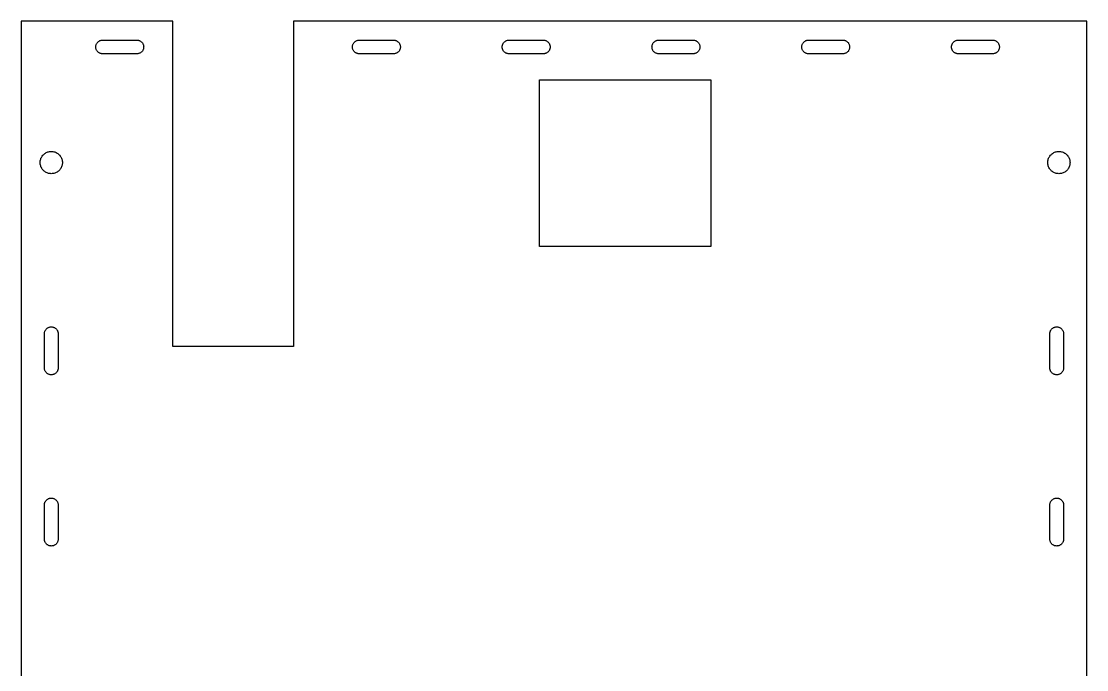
# Model space of a CAD drawing. Header units: metres. Extents: x -232 to 17, y -152 to 151.
# Drawn here: x -232 to 17, y -0.5 to 151 of the extents above; entities that cross this region are included whole.
import ezdxf

# ---------------------------------------------------------------- set-up
doc = ezdxf.new("R2010")
doc.units = ezdxf.units.M

msp = doc.modelspace()

# ---------------------------------------------------------------- linework, layer by layer
for p, q in [((-196.6, 151), (-232, 151)), ((-232, 151), (-232, -152)), ((-196.6, 75), (-196.6, 151)), ((17, 151), (-168.4, 151)), ((-168.4, 151), (-168.4, 75)), ((17, -152), (17, 151)), ((-214.6, 145), (-214.595, 145.126)), ((-214.595, 144.874), (-214.6, 145)), ((-214.595, 145.126), (-214.58, 145.25)), ((-214.58, 144.75), (-214.595, 144.874)), ((-214.58, 145.25), (-214.556, 145.374)), ((-214.556, 144.626), (-214.58, 144.75)), ((-214.556, 145.374), (-214.522, 145.494)), ((-214.522, 144.506), (-214.556, 144.626)), ((-214.522, 145.494), (-214.478, 145.612)), ((-214.478, 144.388), (-214.522, 144.506)), ((-214.478, 145.612), (-214.426, 145.726)), ((-214.426, 145.726), (-214.364, 145.836)), ((-214.364, 145.836), (-214.294, 145.94)), ((-214.294, 145.94), (-214.217, 146.039)), ((-214.217, 146.039), (-214.131, 146.131)), ((-214.131, 146.131), (-214.039, 146.217)), ((-214.039, 146.217), (-213.94, 146.294)), ((-213.94, 146.294), (-213.836, 146.364)), ((-213.836, 146.364), (-213.726, 146.426)), ((-213.726, 146.426), (-213.612, 146.478)), ((-213.612, 146.478), (-213.494, 146.522)), ((-213.494, 146.522), (-213.374, 146.556)), ((-213.374, 146.556), (-213.25, 146.58)), ((-213.25, 146.58), (-213.126, 146.595)), ((-213.126, 146.595), (-213, 146.6)), ((-213, 146.6), (-205, 146.6)), ((-205, 146.6), (-204.874, 146.595)), ((-204.874, 146.595), (-204.75, 146.58)), ((-204.75, 146.58), (-204.626, 146.556)), ((-204.626, 146.556), (-204.506, 146.522)), ((-204.506, 146.522), (-204.388, 146.478)), ((-204.388, 146.478), (-204.274, 146.426)), ((-204.274, 146.426), (-204.164, 146.364)), ((-204.164, 146.364), (-204.06, 146.294)), ((-204.06, 146.294), (-203.961, 146.217)), ((-203.961, 146.217), (-203.869, 146.131)), ((-203.869, 146.131), (-203.783, 146.039)), ((-203.783, 146.039), (-203.706, 145.94)), ((-203.706, 145.94), (-203.636, 145.836)), ((-203.636, 145.836), (-203.574, 145.726)), ((-203.574, 145.726), (-203.522, 145.612)), ((-203.522, 145.612), (-203.478, 145.494)), ((-203.478, 144.506), (-203.522, 144.388)), ((-203.478, 145.494), (-203.444, 145.374)), ((-203.444, 144.626), (-203.478, 144.506)), ((-203.444, 145.374), (-203.42, 145.25)), ((-203.42, 144.75), (-203.444, 144.626)), ((-203.42, 145.25), (-203.405, 145.126)), ((-203.405, 144.874), (-203.42, 144.75)), ((-203.405, 145.126), (-203.4, 145)), ((-203.4, 145), (-203.405, 144.874)), ((-154.6, 145), (-154.595, 145.126)), ((-154.595, 144.874), (-154.6, 145)), ((-154.595, 145.126), (-154.58, 145.25)), ((-154.58, 144.75), (-154.595, 144.874)), ((-154.58, 145.25), (-154.556, 145.374)), ((-154.556, 144.626), (-154.58, 144.75)), ((-154.556, 145.374), (-154.522, 145.494)), ((-154.522, 144.506), (-154.556, 144.626)), ((-154.522, 145.494), (-154.478, 145.612)), ((-154.478, 144.388), (-154.522, 144.506)), ((-154.478, 145.612), (-154.426, 145.726)), ((-154.426, 145.726), (-154.364, 145.836)), ((-154.364, 145.836), (-154.294, 145.94)), ((-154.294, 145.94), (-154.217, 146.039)), ((-154.217, 146.039), (-154.131, 146.131)), ((-154.131, 146.131), (-154.039, 146.217)), ((-154.039, 146.217), (-153.94, 146.294)), ((-153.94, 146.294), (-153.836, 146.364)), ((-153.836, 146.364), (-153.726, 146.426)), ((-153.726, 146.426), (-153.612, 146.478)), ((-153.612, 146.478), (-153.494, 146.522)), ((-153.494, 146.522), (-153.374, 146.556)), ((-153.374, 146.556), (-153.25, 146.58)), ((-153.25, 146.58), (-153.126, 146.595)), ((-153.126, 146.595), (-153, 146.6)), ((-153, 146.6), (-145, 146.6)), ((-145, 146.6), (-144.874, 146.595)), ((-144.874, 146.595), (-144.75, 146.58)), ((-144.75, 146.58), (-144.626, 146.556)), ((-144.626, 146.556), (-144.506, 146.522)), ((-144.506, 146.522), (-144.388, 146.478)), ((-144.388, 146.478), (-144.274, 146.426)), ((-144.274, 146.426), (-144.164, 146.364)), ((-144.164, 146.364), (-144.06, 146.294)), ((-144.06, 146.294), (-143.961, 146.217)), ((-143.961, 146.217), (-143.869, 146.131)), ((-143.869, 146.131), (-143.783, 146.039)), ((-143.783, 146.039), (-143.706, 145.94)), ((-143.706, 145.94), (-143.636, 145.836)), ((-143.636, 145.836), (-143.574, 145.726)), ((-143.574, 145.726), (-143.522, 145.612)), ((-143.522, 145.612), (-143.478, 145.494)), ((-143.478, 144.506), (-143.522, 144.388)), ((-143.478, 145.494), (-143.444, 145.374)), ((-143.444, 144.626), (-143.478, 144.506)), ((-143.444, 145.374), (-143.42, 145.25)), ((-143.42, 144.75), (-143.444, 144.626)), ((-143.42, 145.25), (-143.405, 145.126)), ((-143.405, 144.874), (-143.42, 144.75)), ((-143.405, 145.126), (-143.4, 145)), ((-143.4, 145), (-143.405, 144.874)), ((-119.6, 145), (-119.595, 145.126)), ((-119.595, 144.874), (-119.6, 145)), ((-119.595, 145.126), (-119.58, 145.25)), ((-119.58, 144.75), (-119.595, 144.874)), ((-119.58, 145.25), (-119.556, 145.374)), ((-119.556, 144.626), (-119.58, 144.75)), ((-119.556, 145.374), (-119.522, 145.494)), ((-119.522, 144.506), (-119.556, 144.626)), ((-119.522, 145.494), (-119.478, 145.612)), ((-119.478, 144.388), (-119.522, 144.506)), ((-119.478, 145.612), (-119.426, 145.726)), ((-119.426, 145.726), (-119.364, 145.836)), ((-119.364, 145.836), (-119.294, 145.94)), ((-119.294, 145.94), (-119.217, 146.039)), ((-119.217, 146.039), (-119.131, 146.131)), ((-119.131, 146.131), (-119.039, 146.217)), ((-119.039, 146.217), (-118.94, 146.294)), ((-118.94, 146.294), (-118.836, 146.364)), ((-118.836, 146.364), (-118.726, 146.426)), ((-118.726, 146.426), (-118.612, 146.478)), ((-118.612, 146.478), (-118.494, 146.522)), ((-118.494, 146.522), (-118.374, 146.556)), ((-118.374, 146.556), (-118.25, 146.58)), ((-118.25, 146.58), (-118.126, 146.595)), ((-118.126, 146.595), (-118, 146.6)), ((-118, 146.6), (-110, 146.6)), ((-110, 146.6), (-109.874, 146.595)), ((-109.874, 146.595), (-109.75, 146.58)), ((-109.75, 146.58), (-109.626, 146.556)), ((-109.626, 146.556), (-109.506, 146.522)), ((-109.506, 146.522), (-109.388, 146.478)), ((-109.388, 146.478), (-109.274, 146.426)), ((-109.274, 146.426), (-109.164, 146.364)), ((-109.164, 146.364), (-109.06, 146.294)), ((-109.06, 146.294), (-108.961, 146.217)), ((-108.961, 146.217), (-108.869, 146.131)), ((-108.869, 146.131), (-108.783, 146.039)), ((-108.783, 146.039), (-108.706, 145.94)), ((-108.706, 145.94), (-108.636, 145.836)), ((-108.636, 145.836), (-108.574, 145.726)), ((-108.574, 145.726), (-108.522, 145.612)), ((-108.522, 145.612), (-108.478, 145.494)), ((-108.478, 144.506), (-108.522, 144.388)), ((-108.478, 145.494), (-108.444, 145.374)), ((-108.444, 144.626), (-108.478, 144.506)), ((-108.444, 145.374), (-108.42, 145.25)), ((-108.42, 144.75), (-108.444, 144.626)), ((-108.42, 145.25), (-108.405, 145.126)), ((-108.405, 144.874), (-108.42, 144.75)), ((-108.405, 145.126), (-108.4, 145)), ((-108.4, 145), (-108.405, 144.874)), ((-84.5996, 145), (-84.5947, 145.126)), ((-84.5947, 144.874), (-84.5996, 145)), ((-84.5947, 145.126), (-84.5801, 145.25)), ((-84.5801, 144.75), (-84.5947, 144.874)), ((-84.5801, 145.25), (-84.5557, 145.374)), ((-84.5557, 144.626), (-84.5801, 144.75)), ((-84.5557, 145.374), (-84.5215, 145.494)), ((-84.5215, 144.506), (-84.5557, 144.626)), ((-84.5215, 145.494), (-84.4785, 145.612)), ((-84.4785, 144.388), (-84.5215, 144.506)), ((-84.4785, 145.612), (-84.4258, 145.726)), ((-84.4258, 145.726), (-84.3643, 145.836)), ((-84.3643, 145.836), (-84.2939, 145.94)), ((-84.2939, 145.94), (-84.2168, 146.039)), ((-84.2168, 146.039), (-84.1318, 146.131)), ((-84.1318, 146.131), (-84.0391, 146.217)), ((-84.0391, 146.217), (-83.9404, 146.294)), ((-83.9404, 146.294), (-83.8359, 146.364)), ((-83.8359, 146.364), (-83.7266, 146.426)), ((-83.7266, 146.426), (-83.6123, 146.478)), ((-83.6123, 146.478), (-83.4941, 146.522)), ((-83.4941, 146.522), (-83.373, 146.556)), ((-83.373, 146.556), (-83.25, 146.58)), ((-83.25, 146.58), (-83.126, 146.595)), ((-83.126, 146.595), (-83, 146.6)), ((-83, 146.6), (-75, 146.6)), ((-75, 146.6), (-74.874, 146.595)), ((-74.874, 146.595), (-74.75, 146.58)), ((-74.75, 146.58), (-74.627, 146.556)), ((-74.627, 146.556), (-74.5059, 146.522)), ((-74.5059, 146.522), (-74.3877, 146.478)), ((-74.3877, 146.478), (-74.2734, 146.426)), ((-74.2734, 146.426), (-74.1641, 146.364)), ((-74.1641, 146.364), (-74.0596, 146.294)), ((-74.0596, 146.294), (-73.9609, 146.217)), ((-73.9609, 146.217), (-73.8682, 146.131)), ((-73.8682, 146.131), (-73.7832, 146.039)), ((-73.7832, 146.039), (-73.7061, 145.94)), ((-73.7061, 145.94), (-73.6357, 145.836)), ((-73.6357, 145.836), (-73.5742, 145.726)), ((-73.5742, 145.726), (-73.5215, 145.612)), ((-73.5215, 145.612), (-73.4785, 145.494)), ((-73.4785, 144.506), (-73.5215, 144.388)), ((-73.4785, 145.494), (-73.4443, 145.374)), ((-73.4443, 144.626), (-73.4785, 144.506)), ((-73.4443, 145.374), (-73.4199, 145.25)), ((-73.4199, 144.75), (-73.4443, 144.626)), ((-73.4199, 145.25), (-73.4053, 145.126)), ((-73.4053, 144.874), (-73.4199, 144.75)), ((-73.4053, 145.126), (-73.4004, 145)), ((-73.4004, 145), (-73.4053, 144.874)), ((-49.5996, 145), (-49.5947, 145.126)), ((-49.5947, 144.874), (-49.5996, 145)), ((-49.5947, 145.126), (-49.5801, 145.25)), ((-49.5801, 144.75), (-49.5947, 144.874)), ((-49.5801, 145.25), (-49.5557, 145.374)), ((-49.5557, 144.626), (-49.5801, 144.75)), ((-49.5557, 145.374), (-49.5215, 145.494)), ((-49.5215, 144.506), (-49.5557, 144.626)), ((-49.5215, 145.494), (-49.4785, 145.612)), ((-49.4785, 144.388), (-49.5215, 144.506)), ((-49.4785, 145.612), (-49.4258, 145.726)), ((-49.4258, 145.726), (-49.3643, 145.836)), ((-49.3643, 145.836), (-49.2939, 145.94)), ((-49.2939, 145.94), (-49.2168, 146.039)), ((-49.2168, 146.039), (-49.1318, 146.131)), ((-49.1318, 146.131), (-49.0391, 146.217)), ((-49.0391, 146.217), (-48.9404, 146.294)), ((-48.9404, 146.294), (-48.8359, 146.364)), ((-48.8359, 146.364), (-48.7266, 146.426)), ((-48.7266, 146.426), (-48.6123, 146.478)), ((-48.6123, 146.478), (-48.4941, 146.522)), ((-48.4941, 146.522), (-48.373, 146.556)), ((-48.373, 146.556), (-48.25, 146.58)), ((-48.25, 146.58), (-48.126, 146.595)), ((-48.126, 146.595), (-48, 146.6)), ((-48, 146.6), (-40, 146.6)), ((-40, 146.6), (-39.874, 146.595)), ((-39.874, 146.595), (-39.75, 146.58)), ((-39.75, 146.58), (-39.627, 146.556)), ((-39.627, 146.556), (-39.5059, 146.522)), ((-39.5059, 146.522), (-39.3877, 146.478)), ((-39.3877, 146.478), (-39.2734, 146.426)), ((-39.2734, 146.426), (-39.1641, 146.364)), ((-39.1641, 146.364), (-39.0596, 146.294)), ((-39.0596, 146.294), (-38.9609, 146.217)), ((-38.9609, 146.217), (-38.8682, 146.131)), ((-38.8682, 146.131), (-38.7832, 146.039)), ((-38.7832, 146.039), (-38.7061, 145.94)), ((-38.7061, 145.94), (-38.6357, 145.836)), ((-38.6357, 145.836), (-38.5742, 145.726)), ((-38.5742, 145.726), (-38.5215, 145.612)), ((-38.5215, 145.612), (-38.4785, 145.494)), ((-38.4785, 144.506), (-38.5215, 144.388)), ((-38.4785, 145.494), (-38.4443, 145.374)), ((-38.4443, 144.626), (-38.4785, 144.506)), ((-38.4443, 145.374), (-38.4199, 145.25)), ((-38.4199, 144.75), (-38.4443, 144.626)), ((-38.4199, 145.25), (-38.4053, 145.126)), ((-38.4053, 144.874), (-38.4199, 144.75)), ((-38.4053, 145.126), (-38.4004, 145)), ((-38.4004, 145), (-38.4053, 144.874)), ((-14.5996, 145), (-14.5947, 145.126)), ((-14.5947, 144.874), (-14.5996, 145)), ((-14.5947, 145.126), (-14.5801, 145.25)), ((-14.5801, 144.75), (-14.5947, 144.874)), ((-14.5801, 145.25), (-14.5557, 145.374)), ((-14.5557, 144.626), (-14.5801, 144.75)), ((-14.5557, 145.374), (-14.5215, 145.494)), ((-14.5215, 144.506), (-14.5557, 144.626)), ((-14.5215, 145.494), (-14.4785, 145.612)), ((-14.4785, 144.388), (-14.5215, 144.506)), ((-14.4785, 145.612), (-14.4258, 145.726)), ((-14.4258, 145.726), (-14.3643, 145.836)), ((-14.3643, 145.836), (-14.2939, 145.94)), ((-14.2939, 145.94), (-14.2168, 146.039)), ((-14.2168, 146.039), (-14.1318, 146.131)), ((-14.1318, 146.131), (-14.0391, 146.217)), ((-14.0391, 146.217), (-13.9404, 146.294)), ((-13.9404, 146.294), (-13.8359, 146.364)), ((-13.8359, 146.364), (-13.7266, 146.426)), ((-13.7266, 146.426), (-13.6123, 146.478)), ((-13.6123, 146.478), (-13.4941, 146.522)), ((-13.4941, 146.522), (-13.373, 146.556)), ((-13.373, 146.556), (-13.25, 146.58)), ((-13.25, 146.58), (-13.126, 146.595)), ((-13.126, 146.595), (-13, 146.6)), ((-13, 146.6), (-5, 146.6)), ((-5, 146.6), (-4.87402, 146.595)), ((-4.87402, 146.595), (-4.75, 146.58)), ((-4.75, 146.58), (-4.62695, 146.556)), ((-4.62695, 146.556), (-4.50586, 146.522)), ((-4.50586, 146.522), (-4.3877, 146.478)), ((-4.3877, 146.478), (-4.27344, 146.426)), ((-4.27344, 146.426), (-4.16406, 146.364)), ((-4.16406, 146.364), (-4.05957, 146.294)), ((-4.05957, 146.294), (-3.96094, 146.217)), ((-3.96094, 146.217), (-3.86816, 146.131)), ((-3.86816, 146.131), (-3.7832, 146.039)), ((-3.7832, 146.039), (-3.70605, 145.94)), ((-3.70605, 145.94), (-3.63574, 145.836)), ((-3.63574, 145.836), (-3.57422, 145.726)), ((-3.57422, 145.726), (-3.52148, 145.612)), ((-3.52148, 145.612), (-3.47852, 145.494)), ((-3.47852, 144.506), (-3.52148, 144.388)), ((-3.47852, 145.494), (-3.44434, 145.374)), ((-3.44434, 144.626), (-3.47852, 144.506)), ((-3.44434, 145.374), (-3.41992, 145.25)), ((-3.41992, 144.75), (-3.44434, 144.626)), ((-3.41992, 145.25), (-3.40527, 145.126)), ((-3.40527, 144.874), (-3.41992, 144.75)), ((-3.40527, 145.126), (-3.40039, 145)), ((-3.40039, 145), (-3.40527, 144.874)), ((-214.426, 144.274), (-214.478, 144.388)), ((-214.364, 144.164), (-214.426, 144.274)), ((-214.294, 144.06), (-214.364, 144.164)), ((-214.217, 143.961), (-214.294, 144.06)), ((-214.131, 143.869), (-214.217, 143.961)), ((-214.039, 143.783), (-214.131, 143.869)), ((-213.94, 143.706), (-214.039, 143.783)), ((-213.836, 143.636), (-213.94, 143.706)), ((-213.726, 143.574), (-213.836, 143.636)), ((-213.612, 143.522), (-213.726, 143.574)), ((-213.494, 143.478), (-213.612, 143.522)), ((-213.374, 143.444), (-213.494, 143.478)), ((-213.25, 143.42), (-213.374, 143.444)), ((-213.126, 143.405), (-213.25, 143.42)), ((-213, 143.4), (-213.126, 143.405)), ((-205, 143.4), (-213, 143.4)), ((-204.874, 143.405), (-205, 143.4)), ((-204.75, 143.42), (-204.874, 143.405)), ((-204.626, 143.444), (-204.75, 143.42)), ((-204.506, 143.478), (-204.626, 143.444)), ((-204.388, 143.522), (-204.506, 143.478)), ((-204.274, 143.574), (-204.388, 143.522)), ((-204.164, 143.636), (-204.274, 143.574)), ((-204.06, 143.706), (-204.164, 143.636)), ((-203.961, 143.783), (-204.06, 143.706)), ((-203.869, 143.869), (-203.961, 143.783)), ((-203.783, 143.961), (-203.869, 143.869)), ((-203.706, 144.06), (-203.783, 143.961)), ((-203.636, 144.164), (-203.706, 144.06)), ((-203.574, 144.274), (-203.636, 144.164)), ((-203.522, 144.388), (-203.574, 144.274)), ((-154.426, 144.274), (-154.478, 144.388)), ((-154.364, 144.164), (-154.426, 144.274)), ((-154.294, 144.06), (-154.364, 144.164)), ((-154.217, 143.961), (-154.294, 144.06)), ((-154.131, 143.869), (-154.217, 143.961)), ((-154.039, 143.783), (-154.131, 143.869)), ((-153.94, 143.706), (-154.039, 143.783)), ((-153.836, 143.636), (-153.94, 143.706)), ((-153.726, 143.574), (-153.836, 143.636)), ((-153.612, 143.522), (-153.726, 143.574)), ((-153.494, 143.478), (-153.612, 143.522)), ((-153.374, 143.444), (-153.494, 143.478)), ((-153.25, 143.42), (-153.374, 143.444)), ((-153.126, 143.405), (-153.25, 143.42)), ((-153, 143.4), (-153.126, 143.405)), ((-145, 143.4), (-153, 143.4)), ((-144.874, 143.405), (-145, 143.4)), ((-144.75, 143.42), (-144.874, 143.405)), ((-144.626, 143.444), (-144.75, 143.42)), ((-144.506, 143.478), (-144.626, 143.444)), ((-144.388, 143.522), (-144.506, 143.478)), ((-144.274, 143.574), (-144.388, 143.522)), ((-144.164, 143.636), (-144.274, 143.574)), ((-144.06, 143.706), (-144.164, 143.636)), ((-143.961, 143.783), (-144.06, 143.706)), ((-143.869, 143.869), (-143.961, 143.783)), ((-143.783, 143.961), (-143.869, 143.869)), ((-143.706, 144.06), (-143.783, 143.961)), ((-143.636, 144.164), (-143.706, 144.06)), ((-143.574, 144.274), (-143.636, 144.164)), ((-143.522, 144.388), (-143.574, 144.274)), ((-119.426, 144.274), (-119.478, 144.388)), ((-119.364, 144.164), (-119.426, 144.274)), ((-119.294, 144.06), (-119.364, 144.164)), ((-119.217, 143.961), (-119.294, 144.06)), ((-119.131, 143.869), (-119.217, 143.961)), ((-119.039, 143.783), (-119.131, 143.869)), ((-118.94, 143.706), (-119.039, 143.783)), ((-118.836, 143.636), (-118.94, 143.706)), ((-118.726, 143.574), (-118.836, 143.636)), ((-118.612, 143.522), (-118.726, 143.574)), ((-118.494, 143.478), (-118.612, 143.522)), ((-118.374, 143.444), (-118.494, 143.478)), ((-118.25, 143.42), (-118.374, 143.444)), ((-118.126, 143.405), (-118.25, 143.42)), ((-118, 143.4), (-118.126, 143.405)), ((-110, 143.4), (-118, 143.4)), ((-109.874, 143.405), (-110, 143.4)), ((-109.75, 143.42), (-109.874, 143.405)), ((-109.626, 143.444), (-109.75, 143.42)), ((-109.506, 143.478), (-109.626, 143.444)), ((-109.388, 143.522), (-109.506, 143.478)), ((-109.274, 143.574), (-109.388, 143.522)), ((-109.164, 143.636), (-109.274, 143.574)), ((-109.06, 143.706), (-109.164, 143.636)), ((-108.961, 143.783), (-109.06, 143.706)), ((-108.869, 143.869), (-108.961, 143.783)), ((-108.783, 143.961), (-108.869, 143.869)), ((-108.706, 144.06), (-108.783, 143.961)), ((-108.636, 144.164), (-108.706, 144.06)), ((-108.574, 144.274), (-108.636, 144.164)), ((-108.522, 144.388), (-108.574, 144.274)), ((-84.4258, 144.274), (-84.4785, 144.388)), ((-84.3643, 144.164), (-84.4258, 144.274)), ((-84.2939, 144.06), (-84.3643, 144.164)), ((-84.2168, 143.961), (-84.2939, 144.06)), ((-84.1318, 143.869), (-84.2168, 143.961)), ((-84.0391, 143.783), (-84.1318, 143.869)), ((-83.9404, 143.706), (-84.0391, 143.783)), ((-83.8359, 143.636), (-83.9404, 143.706)), ((-83.7266, 143.574), (-83.8359, 143.636)), ((-83.6123, 143.522), (-83.7266, 143.574)), ((-83.4941, 143.478), (-83.6123, 143.522)), ((-83.373, 143.444), (-83.4941, 143.478)), ((-83.25, 143.42), (-83.373, 143.444)), ((-83.126, 143.405), (-83.25, 143.42)), ((-83, 143.4), (-83.126, 143.405)), ((-75, 143.4), (-83, 143.4)), ((-74.874, 143.405), (-75, 143.4)), ((-74.75, 143.42), (-74.874, 143.405)), ((-74.627, 143.444), (-74.75, 143.42)), ((-74.5059, 143.478), (-74.627, 143.444)), ((-74.3877, 143.522), (-74.5059, 143.478)), ((-74.2734, 143.574), (-74.3877, 143.522)), ((-74.1641, 143.636), (-74.2734, 143.574)), ((-74.0596, 143.706), (-74.1641, 143.636)), ((-73.9609, 143.783), (-74.0596, 143.706)), ((-73.8682, 143.869), (-73.9609, 143.783)), ((-73.7832, 143.961), (-73.8682, 143.869)), ((-73.7061, 144.06), (-73.7832, 143.961)), ((-73.6357, 144.164), (-73.7061, 144.06)), ((-73.5742, 144.274), (-73.6357, 144.164)), ((-73.5215, 144.388), (-73.5742, 144.274)), ((-49.4258, 144.274), (-49.4785, 144.388)), ((-49.3643, 144.164), (-49.4258, 144.274)), ((-49.2939, 144.06), (-49.3643, 144.164)), ((-49.2168, 143.961), (-49.2939, 144.06)), ((-49.1318, 143.869), (-49.2168, 143.961)), ((-49.0391, 143.783), (-49.1318, 143.869)), ((-48.9404, 143.706), (-49.0391, 143.783)), ((-48.8359, 143.636), (-48.9404, 143.706)), ((-48.7266, 143.574), (-48.8359, 143.636)), ((-48.6123, 143.522), (-48.7266, 143.574)), ((-48.4941, 143.478), (-48.6123, 143.522)), ((-48.373, 143.444), (-48.4941, 143.478)), ((-48.25, 143.42), (-48.373, 143.444)), ((-48.126, 143.405), (-48.25, 143.42)), ((-48, 143.4), (-48.126, 143.405)), ((-40, 143.4), (-48, 143.4)), ((-39.874, 143.405), (-40, 143.4)), ((-39.75, 143.42), (-39.874, 143.405)), ((-39.627, 143.444), (-39.75, 143.42)), ((-39.5059, 143.478), (-39.627, 143.444)), ((-39.3877, 143.522), (-39.5059, 143.478)), ((-39.2734, 143.574), (-39.3877, 143.522)), ((-39.1641, 143.636), (-39.2734, 143.574)), ((-39.0596, 143.706), (-39.1641, 143.636)), ((-38.9609, 143.783), (-39.0596, 143.706)), ((-38.8682, 143.869), (-38.9609, 143.783)), ((-38.7832, 143.961), (-38.8682, 143.869)), ((-38.7061, 144.06), (-38.7832, 143.961)), ((-38.6357, 144.164), (-38.7061, 144.06)), ((-38.5742, 144.274), (-38.6357, 144.164)), ((-38.5215, 144.388), (-38.5742, 144.274)), ((-14.4258, 144.274), (-14.4785, 144.388)), ((-14.3643, 144.164), (-14.4258, 144.274)), ((-14.2939, 144.06), (-14.3643, 144.164)), ((-14.2168, 143.961), (-14.2939, 144.06)), ((-14.1318, 143.869), (-14.2168, 143.961)), ((-14.0391, 143.783), (-14.1318, 143.869)), ((-13.9404, 143.706), (-14.0391, 143.783)), ((-13.8359, 143.636), (-13.9404, 143.706)), ((-13.7266, 143.574), (-13.8359, 143.636)), ((-13.6123, 143.522), (-13.7266, 143.574)), ((-13.4941, 143.478), (-13.6123, 143.522)), ((-13.373, 143.444), (-13.4941, 143.478)), ((-13.25, 143.42), (-13.373, 143.444)), ((-13.126, 143.405), (-13.25, 143.42)), ((-13, 143.4), (-13.126, 143.405)), ((-5, 143.4), (-13, 143.4)), ((-4.87402, 143.405), (-5, 143.4)), ((-4.75, 143.42), (-4.87402, 143.405)), ((-4.62695, 143.444), (-4.75, 143.42)), ((-4.50586, 143.478), (-4.62695, 143.444)), ((-4.3877, 143.522), (-4.50586, 143.478)), ((-4.27344, 143.574), (-4.3877, 143.522)), ((-4.16406, 143.636), (-4.27344, 143.574)), ((-4.05957, 143.706), (-4.16406, 143.636)), ((-3.96094, 143.783), (-4.05957, 143.706)), ((-3.86816, 143.869), (-3.96094, 143.783)), ((-3.7832, 143.961), (-3.86816, 143.869)), ((-3.70605, 144.06), (-3.7832, 143.961)), ((-3.63574, 144.164), (-3.70605, 144.06)), ((-3.57422, 144.274), (-3.63574, 144.164)), ((-3.52148, 144.388), (-3.57422, 144.274)), ((-110.85, 98.3496), (-110.85, 137.35)), ((-110.85, 137.35), (-70.8496, 137.35)), ((-70.8496, 137.35), (-70.8496, 98.3496)), ((-227.217, 119.358), (-227.103, 119.528)), ((-227.103, 119.528), (-226.977, 119.689)), ((-226.977, 119.689), (-226.838, 119.838)), ((-226.838, 119.838), (-226.689, 119.977)), ((-226.689, 119.977), (-226.528, 120.103)), ((-226.528, 120.103), (-226.358, 120.217)), ((-226.358, 120.217), (-226.18, 120.317)), ((-226.18, 120.317), (-225.995, 120.402)), ((-225.995, 120.402), (-225.803, 120.473)), ((-225.803, 120.473), (-225.607, 120.528)), ((-225.607, 120.528), (-225.407, 120.568)), ((-225.407, 120.568), (-225.204, 120.592)), ((-225.204, 120.592), (-225, 120.6)), ((-225, 120.6), (-224.796, 120.592)), ((-224.796, 120.592), (-224.593, 120.568)), ((-224.593, 120.568), (-224.393, 120.528)), ((-224.393, 120.528), (-224.197, 120.473)), ((-224.197, 120.473), (-224.005, 120.402)), ((-224.005, 120.402), (-223.82, 120.317)), ((-223.82, 120.317), (-223.641, 120.217)), ((-223.641, 120.217), (-223.472, 120.103)), ((-223.472, 120.103), (-223.311, 119.977)), ((-223.311, 119.977), (-223.162, 119.838)), ((-223.162, 119.838), (-223.023, 119.689)), ((-223.023, 119.689), (-222.897, 119.528)), ((-222.897, 119.528), (-222.783, 119.358)), ((8.2832, 119.358), (8.39648, 119.528)), ((8.39648, 119.528), (8.52246, 119.689)), ((8.52246, 119.689), (8.66113, 119.838)), ((8.66113, 119.838), (8.81152, 119.977)), ((8.81152, 119.977), (8.97168, 120.103)), ((8.97168, 120.103), (9.1416, 120.217)), ((9.1416, 120.217), (9.31934, 120.317)), ((9.31934, 120.317), (9.50488, 120.402)), ((9.50488, 120.402), (9.69629, 120.473)), ((9.69629, 120.473), (9.89258, 120.528)), ((9.89258, 120.528), (10.0938, 120.568)), ((10.0938, 120.568), (10.2959, 120.592)), ((10.2959, 120.592), (10.5, 120.6)), ((10.5, 120.6), (10.7041, 120.592)), ((10.7041, 120.592), (10.9062, 120.568)), ((10.9062, 120.568), (11.1064, 120.528)), ((11.1064, 120.528), (11.3037, 120.473)), ((11.3037, 120.473), (11.4951, 120.402)), ((11.4951, 120.402), (11.6807, 120.317)), ((11.6807, 120.317), (11.8584, 120.217)), ((11.8584, 120.217), (12.0283, 120.103)), ((12.0283, 120.103), (12.1885, 119.977)), ((12.1885, 119.977), (12.3389, 119.838)), ((12.3389, 119.838), (12.4775, 119.689)), ((12.4775, 119.689), (12.6035, 119.528)), ((12.6035, 119.528), (12.7168, 119.358)), ((-227.6, 118), (-227.592, 118.204)), ((-227.592, 117.796), (-227.6, 118)), ((-227.592, 118.204), (-227.568, 118.407)), ((-227.568, 117.593), (-227.592, 117.796)), ((-227.568, 118.407), (-227.528, 118.607)), ((-227.528, 117.393), (-227.568, 117.593)), ((-227.528, 118.607), (-227.473, 118.803)), ((-227.473, 117.197), (-227.528, 117.393)), ((-227.473, 118.803), (-227.402, 118.995)), ((-227.402, 117.005), (-227.473, 117.197)), ((-227.402, 118.995), (-227.317, 119.18)), ((-227.317, 119.18), (-227.217, 119.358)), ((-222.783, 119.358), (-222.683, 119.18)), ((-222.683, 119.18), (-222.598, 118.995)), ((-222.598, 118.995), (-222.527, 118.803)), ((-222.527, 117.197), (-222.598, 117.005)), ((-222.527, 118.803), (-222.472, 118.607)), ((-222.472, 117.393), (-222.527, 117.197)), ((-222.472, 118.607), (-222.432, 118.407)), ((-222.432, 117.593), (-222.472, 117.393)), ((-222.432, 118.407), (-222.408, 118.204)), ((-222.408, 117.796), (-222.432, 117.593)), ((-222.408, 118.204), (-222.4, 118)), ((-222.4, 118), (-222.408, 117.796)), ((7.90039, 118), (7.9082, 118.204)), ((7.9082, 117.796), (7.90039, 118)), ((7.9082, 118.204), (7.93164, 118.407)), ((7.93164, 117.593), (7.9082, 117.796)), ((7.93164, 118.407), (7.97168, 118.607)), ((7.97168, 117.393), (7.93164, 117.593)), ((7.97168, 118.607), (8.02734, 118.803)), ((8.02734, 117.197), (7.97168, 117.393)), ((8.02734, 118.803), (8.09766, 118.995)), ((8.09766, 117.005), (8.02734, 117.197)), ((8.09766, 118.995), (8.18359, 119.18)), ((8.18359, 119.18), (8.2832, 119.358)), ((12.7168, 119.358), (12.8164, 119.18)), ((12.8164, 119.18), (12.9023, 118.995)), ((12.9023, 118.995), (12.9727, 118.803)), ((12.9727, 117.197), (12.9023, 117.005)), ((12.9727, 118.803), (13.0283, 118.607)), ((13.0283, 117.393), (12.9727, 117.197)), ((13.0283, 118.607), (13.0684, 118.407)), ((13.0684, 117.593), (13.0283, 117.393)), ((13.0684, 118.407), (13.0918, 118.204)), ((13.0918, 117.796), (13.0684, 117.593)), ((13.0918, 118.204), (13.0996, 118)), ((13.0996, 118), (13.0918, 117.796)), ((-227.317, 116.82), (-227.402, 117.005)), ((-227.217, 116.641), (-227.317, 116.82)), ((-227.103, 116.472), (-227.217, 116.641)), ((-226.977, 116.311), (-227.103, 116.472)), ((-226.838, 116.162), (-226.977, 116.311)), ((-226.689, 116.023), (-226.838, 116.162)), ((-226.528, 115.897), (-226.689, 116.023)), ((-226.358, 115.783), (-226.528, 115.897)), ((-226.18, 115.683), (-226.358, 115.783)), ((-225.995, 115.598), (-226.18, 115.683)), ((-225.803, 115.527), (-225.995, 115.598)), ((-225.607, 115.472), (-225.803, 115.527)), ((-225.407, 115.432), (-225.607, 115.472)), ((-225.204, 115.408), (-225.407, 115.432)), ((-225, 115.4), (-225.204, 115.408)), ((-224.796, 115.408), (-225, 115.4)), ((-224.593, 115.432), (-224.796, 115.408)), ((-224.393, 115.472), (-224.593, 115.432)), ((-224.197, 115.527), (-224.393, 115.472)), ((-224.005, 115.598), (-224.197, 115.527)), ((-223.82, 115.683), (-224.005, 115.598)), ((-223.641, 115.783), (-223.82, 115.683)), ((-223.472, 115.897), (-223.641, 115.783)), ((-223.311, 116.023), (-223.472, 115.897)), ((-223.162, 116.162), (-223.311, 116.023)), ((-223.023, 116.311), (-223.162, 116.162)), ((-222.897, 116.472), (-223.023, 116.311)), ((-222.783, 116.641), (-222.897, 116.472)), ((-222.683, 116.82), (-222.783, 116.641)), ((-222.598, 117.005), (-222.683, 116.82)), ((8.18359, 116.82), (8.09766, 117.005)), ((8.2832, 116.641), (8.18359, 116.82)), ((8.39648, 116.472), (8.2832, 116.641)), ((8.52246, 116.311), (8.39648, 116.472)), ((8.66113, 116.162), (8.52246, 116.311)), ((8.81152, 116.023), (8.66113, 116.162)), ((8.97168, 115.897), (8.81152, 116.023)), ((9.1416, 115.783), (8.97168, 115.897)), ((9.31934, 115.683), (9.1416, 115.783)), ((9.50488, 115.598), (9.31934, 115.683)), ((9.69629, 115.527), (9.50488, 115.598)), ((9.89258, 115.472), (9.69629, 115.527)), ((10.0938, 115.432), (9.89258, 115.472)), ((10.2959, 115.408), (10.0938, 115.432)), ((10.5, 115.4), (10.2959, 115.408)), ((10.7041, 115.408), (10.5, 115.4)), ((10.9062, 115.432), (10.7041, 115.408)), ((11.1064, 115.472), (10.9062, 115.432)), ((11.3037, 115.527), (11.1064, 115.472)), ((11.4951, 115.598), (11.3037, 115.527)), ((11.6807, 115.683), (11.4951, 115.598)), ((11.8584, 115.783), (11.6807, 115.683)), ((12.0283, 115.897), (11.8584, 115.783)), ((12.1885, 116.023), (12.0283, 115.897)), ((12.3389, 116.162), (12.1885, 116.023)), ((12.4775, 116.311), (12.3389, 116.162)), ((12.6035, 116.472), (12.4775, 116.311)), ((12.7168, 116.641), (12.6035, 116.472)), ((12.8164, 116.82), (12.7168, 116.641)), ((12.9023, 117.005), (12.8164, 116.82)), ((-70.8496, 98.3496), (-110.85, 98.3496)), ((-226.6, 78), (-226.595, 78.126)), ((-226.6, 70), (-226.6, 78)), ((-226.595, 78.126), (-226.58, 78.25)), ((-226.58, 78.25), (-226.556, 78.373)), ((-226.556, 78.373), (-226.522, 78.4941)), ((-226.522, 78.4941), (-226.478, 78.6123)), ((-226.478, 78.6123), (-226.426, 78.7266)), ((-226.426, 78.7266), (-226.364, 78.8359)), ((-226.364, 78.8359), (-226.294, 78.9404)), ((-226.294, 78.9404), (-226.217, 79.0391)), ((-226.217, 79.0391), (-226.131, 79.1318)), ((-226.131, 79.1318), (-226.039, 79.2168)), ((-226.039, 79.2168), (-225.94, 79.2939)), ((-225.94, 79.2939), (-225.836, 79.3643)), ((-225.836, 79.3643), (-225.726, 79.4258)), ((-225.726, 79.4258), (-225.612, 79.4785)), ((-225.612, 79.4785), (-225.494, 79.5215)), ((-225.494, 79.5215), (-225.374, 79.5557)), ((-225.374, 79.5557), (-225.25, 79.5801)), ((-225.25, 79.5801), (-225.126, 79.5947)), ((-225.126, 79.5947), (-225, 79.5996)), ((-225, 79.5996), (-224.874, 79.5947)), ((-224.874, 79.5947), (-224.75, 79.5801)), ((-224.75, 79.5801), (-224.626, 79.5557)), ((-224.626, 79.5557), (-224.506, 79.5215)), ((-224.506, 79.5215), (-224.388, 79.4785)), ((-224.388, 79.4785), (-224.274, 79.4258)), ((-224.274, 79.4258), (-224.164, 79.3643)), ((-224.164, 79.3643), (-224.06, 79.2939)), ((-224.06, 79.2939), (-223.961, 79.2168)), ((-223.961, 79.2168), (-223.869, 79.1318)), ((-223.869, 79.1318), (-223.783, 79.0391)), ((-223.783, 79.0391), (-223.706, 78.9404)), ((-223.706, 78.9404), (-223.636, 78.8359)), ((-223.636, 78.8359), (-223.574, 78.7266)), ((-223.574, 78.7266), (-223.522, 78.6123)), ((-223.522, 78.6123), (-223.478, 78.4941)), ((-223.478, 78.4941), (-223.444, 78.373)), ((-223.444, 78.373), (-223.42, 78.25)), ((-223.42, 78.25), (-223.405, 78.126)), ((-223.405, 78.126), (-223.4, 78)), ((-223.4, 78), (-223.4, 70)), ((8.40039, 78), (8.40527, 78.126)), ((8.40039, 70), (8.40039, 78)), ((8.40527, 78.126), (8.41992, 78.25)), ((8.41992, 78.25), (8.44434, 78.373)), ((8.44434, 78.373), (8.47852, 78.4941)), ((8.47852, 78.4941), (8.52148, 78.6123)), ((8.52148, 78.6123), (8.57422, 78.7266)), ((8.57422, 78.7266), (8.63574, 78.8359)), ((8.63574, 78.8359), (8.70605, 78.9404)), ((8.70605, 78.9404), (8.7832, 79.0391)), ((8.7832, 79.0391), (8.86816, 79.1318)), ((8.86816, 79.1318), (8.96094, 79.2168)), ((8.96094, 79.2168), (9.05957, 79.2939)), ((9.05957, 79.2939), (9.16406, 79.3643)), ((9.16406, 79.3643), (9.27344, 79.4258)), ((9.27344, 79.4258), (9.3877, 79.4785)), ((9.3877, 79.4785), (9.50586, 79.5215)), ((9.50586, 79.5215), (9.62695, 79.5557)), ((9.62695, 79.5557), (9.75, 79.5801)), ((9.75, 79.5801), (9.87402, 79.5947)), ((9.87402, 79.5947), (10, 79.5996)), ((10, 79.5996), (10.126, 79.5947)), ((10.126, 79.5947), (10.25, 79.5801)), ((10.25, 79.5801), (10.373, 79.5557)), ((10.373, 79.5557), (10.4941, 79.5215)), ((10.4941, 79.5215), (10.6123, 79.4785)), ((10.6123, 79.4785), (10.7266, 79.4258)), ((10.7266, 79.4258), (10.8359, 79.3643)), ((10.8359, 79.3643), (10.9404, 79.2939)), ((10.9404, 79.2939), (11.0391, 79.2168)), ((11.0391, 79.2168), (11.1318, 79.1318)), ((11.1318, 79.1318), (11.2168, 79.0391)), ((11.2168, 79.0391), (11.2939, 78.9404)), ((11.2939, 78.9404), (11.3643, 78.8359)), ((11.3643, 78.8359), (11.4258, 78.7266)), ((11.4258, 78.7266), (11.4785, 78.6123)), ((11.4785, 78.6123), (11.5215, 78.4941)), ((11.5215, 78.4941), (11.5557, 78.373)), ((11.5557, 78.373), (11.5801, 78.25)), ((11.5801, 78.25), (11.5947, 78.126)), ((11.5947, 78.126), (11.5996, 78)), ((11.5996, 78), (11.5996, 70)), ((-168.4, 75), (-196.6, 75)), ((-226.595, 69.874), (-226.6, 70)), ((-226.58, 69.75), (-226.595, 69.874)), ((-226.556, 69.627), (-226.58, 69.75)), ((-223.42, 69.75), (-223.444, 69.627)), ((-223.405, 69.874), (-223.42, 69.75)), ((-223.4, 70), (-223.405, 69.874)), ((8.40527, 69.874), (8.40039, 70)), ((8.41992, 69.75), (8.40527, 69.874)), ((8.44434, 69.627), (8.41992, 69.75)), ((11.5801, 69.75), (11.5557, 69.627)), ((11.5947, 69.874), (11.5801, 69.75)), ((11.5996, 70), (11.5947, 69.874)), ((-226.522, 69.5059), (-226.556, 69.627)), ((-226.478, 69.3877), (-226.522, 69.5059)), ((-226.426, 69.2734), (-226.478, 69.3877)), ((-226.364, 69.1641), (-226.426, 69.2734)), ((-226.294, 69.0596), (-226.364, 69.1641)), ((-226.217, 68.9609), (-226.294, 69.0596)), ((-226.131, 68.8682), (-226.217, 68.9609)), ((-226.039, 68.7832), (-226.131, 68.8682)), ((-225.94, 68.7061), (-226.039, 68.7832)), ((-225.836, 68.6357), (-225.94, 68.7061)), ((-225.726, 68.5742), (-225.836, 68.6357)), ((-225.612, 68.5215), (-225.726, 68.5742)), ((-225.494, 68.4785), (-225.612, 68.5215)), ((-225.374, 68.4443), (-225.494, 68.4785)), ((-225.25, 68.4199), (-225.374, 68.4443)), ((-225.126, 68.4053), (-225.25, 68.4199)), ((-225, 68.4004), (-225.126, 68.4053)), ((-224.874, 68.4053), (-225, 68.4004)), ((-224.75, 68.4199), (-224.874, 68.4053)), ((-224.626, 68.4443), (-224.75, 68.4199)), ((-224.506, 68.4785), (-224.626, 68.4443)), ((-224.388, 68.5215), (-224.506, 68.4785)), ((-224.274, 68.5742), (-224.388, 68.5215)), ((-224.164, 68.6357), (-224.274, 68.5742)), ((-224.06, 68.7061), (-224.164, 68.6357)), ((-223.961, 68.7832), (-224.06, 68.7061)), ((-223.869, 68.8682), (-223.961, 68.7832)), ((-223.783, 68.9609), (-223.869, 68.8682)), ((-223.706, 69.0596), (-223.783, 68.9609)), ((-223.636, 69.1641), (-223.706, 69.0596)), ((-223.574, 69.2734), (-223.636, 69.1641)), ((-223.522, 69.3877), (-223.574, 69.2734)), ((-223.478, 69.5059), (-223.522, 69.3877)), ((-223.444, 69.627), (-223.478, 69.5059)), ((8.47852, 69.5059), (8.44434, 69.627)), ((8.52148, 69.3877), (8.47852, 69.5059)), ((8.57422, 69.2734), (8.52148, 69.3877)), ((8.63574, 69.1641), (8.57422, 69.2734)), ((8.70605, 69.0596), (8.63574, 69.1641)), ((8.7832, 68.9609), (8.70605, 69.0596)), ((8.86816, 68.8682), (8.7832, 68.9609)), ((8.96094, 68.7832), (8.86816, 68.8682)), ((9.05957, 68.7061), (8.96094, 68.7832)), ((9.16406, 68.6357), (9.05957, 68.7061)), ((9.27344, 68.5742), (9.16406, 68.6357)), ((9.3877, 68.5215), (9.27344, 68.5742)), ((9.50586, 68.4785), (9.3877, 68.5215)), ((9.62695, 68.4443), (9.50586, 68.4785)), ((9.75, 68.4199), (9.62695, 68.4443)), ((9.87402, 68.4053), (9.75, 68.4199)), ((10, 68.4004), (9.87402, 68.4053)), ((10.126, 68.4053), (10, 68.4004)), ((10.25, 68.4199), (10.126, 68.4053)), ((10.373, 68.4443), (10.25, 68.4199)), ((10.4941, 68.4785), (10.373, 68.4443)), ((10.6123, 68.5215), (10.4941, 68.4785)), ((10.7266, 68.5742), (10.6123, 68.5215)), ((10.8359, 68.6357), (10.7266, 68.5742)), ((10.9404, 68.7061), (10.8359, 68.6357)), ((11.0391, 68.7832), (10.9404, 68.7061)), ((11.1318, 68.8682), (11.0391, 68.7832)), ((11.2168, 68.9609), (11.1318, 68.8682)), ((11.2939, 69.0596), (11.2168, 68.9609)), ((11.3643, 69.1641), (11.2939, 69.0596)), ((11.4258, 69.2734), (11.3643, 69.1641)), ((11.4785, 69.3877), (11.4258, 69.2734)), ((11.5215, 69.5059), (11.4785, 69.3877)), ((11.5557, 69.627), (11.5215, 69.5059)), ((-226.6, 38), (-226.595, 38.126)), ((-226.6, 30), (-226.6, 38)), ((-226.595, 38.126), (-226.58, 38.25)), ((-226.58, 38.25), (-226.556, 38.373)), ((-226.556, 38.373), (-226.522, 38.4941)), ((-226.522, 38.4941), (-226.478, 38.6123)), ((-226.478, 38.6123), (-226.426, 38.7266)), ((-226.426, 38.7266), (-226.364, 38.8359)), ((-226.364, 38.8359), (-226.294, 38.9404)), ((-226.294, 38.9404), (-226.217, 39.0391)), ((-226.217, 39.0391), (-226.131, 39.1318)), ((-226.131, 39.1318), (-226.039, 39.2168)), ((-226.039, 39.2168), (-225.94, 39.2939)), ((-225.94, 39.2939), (-225.836, 39.3643)), ((-225.836, 39.3643), (-225.726, 39.4258)), ((-225.726, 39.4258), (-225.612, 39.4785)), ((-225.612, 39.4785), (-225.494, 39.5215)), ((-225.494, 39.5215), (-225.374, 39.5557)), ((-225.374, 39.5557), (-225.25, 39.5801)), ((-225.25, 39.5801), (-225.126, 39.5947)), ((-225.126, 39.5947), (-225, 39.5996)), ((-225, 39.5996), (-224.874, 39.5947)), ((-224.874, 39.5947), (-224.75, 39.5801)), ((-224.75, 39.5801), (-224.626, 39.5557)), ((-224.626, 39.5557), (-224.506, 39.5215)), ((-224.506, 39.5215), (-224.388, 39.4785)), ((-224.388, 39.4785), (-224.274, 39.4258)), ((-224.274, 39.4258), (-224.164, 39.3643)), ((-224.164, 39.3643), (-224.06, 39.2939)), ((-224.06, 39.2939), (-223.961, 39.2168)), ((-223.961, 39.2168), (-223.869, 39.1318)), ((-223.869, 39.1318), (-223.783, 39.0391)), ((-223.783, 39.0391), (-223.706, 38.9404)), ((-223.706, 38.9404), (-223.636, 38.8359)), ((-223.636, 38.8359), (-223.574, 38.7266)), ((-223.574, 38.7266), (-223.522, 38.6123)), ((-223.522, 38.6123), (-223.478, 38.4941)), ((-223.478, 38.4941), (-223.444, 38.373)), ((-223.444, 38.373), (-223.42, 38.25)), ((-223.42, 38.25), (-223.405, 38.126)), ((-223.405, 38.126), (-223.4, 38)), ((-223.4, 38), (-223.4, 30)), ((8.40039, 38), (8.40527, 38.126)), ((8.40039, 30), (8.40039, 38)), ((8.40527, 38.126), (8.41992, 38.25)), ((8.41992, 38.25), (8.44434, 38.373)), ((8.44434, 38.373), (8.47852, 38.4941)), ((8.47852, 38.4941), (8.52148, 38.6123)), ((8.52148, 38.6123), (8.57422, 38.7266)), ((8.57422, 38.7266), (8.63574, 38.8359)), ((8.63574, 38.8359), (8.70605, 38.9404)), ((8.70605, 38.9404), (8.7832, 39.0391)), ((8.7832, 39.0391), (8.86816, 39.1318)), ((8.86816, 39.1318), (8.96094, 39.2168)), ((8.96094, 39.2168), (9.05957, 39.2939)), ((9.05957, 39.2939), (9.16406, 39.3643)), ((9.16406, 39.3643), (9.27344, 39.4258)), ((9.27344, 39.4258), (9.3877, 39.4785)), ((9.3877, 39.4785), (9.50586, 39.5215)), ((9.50586, 39.5215), (9.62695, 39.5557)), ((9.62695, 39.5557), (9.75, 39.5801)), ((9.75, 39.5801), (9.87402, 39.5947)), ((9.87402, 39.5947), (10, 39.5996)), ((10, 39.5996), (10.126, 39.5947)), ((10.126, 39.5947), (10.25, 39.5801)), ((10.25, 39.5801), (10.373, 39.5557)), ((10.373, 39.5557), (10.4941, 39.5215)), ((10.4941, 39.5215), (10.6123, 39.4785)), ((10.6123, 39.4785), (10.7266, 39.4258)), ((10.7266, 39.4258), (10.8359, 39.3643)), ((10.8359, 39.3643), (10.9404, 39.2939)), ((10.9404, 39.2939), (11.0391, 39.2168)), ((11.0391, 39.2168), (11.1318, 39.1318)), ((11.1318, 39.1318), (11.2168, 39.0391)), ((11.2168, 39.0391), (11.2939, 38.9404)), ((11.2939, 38.9404), (11.3643, 38.8359)), ((11.3643, 38.8359), (11.4258, 38.7266)), ((11.4258, 38.7266), (11.4785, 38.6123)), ((11.4785, 38.6123), (11.5215, 38.4941)), ((11.5215, 38.4941), (11.5557, 38.373)), ((11.5557, 38.373), (11.5801, 38.25)), ((11.5801, 38.25), (11.5947, 38.126)), ((11.5947, 38.126), (11.5996, 38)), ((11.5996, 38), (11.5996, 30)), ((-226.595, 29.874), (-226.6, 30)), ((-223.4, 30), (-223.405, 29.874)), ((8.40527, 29.874), (8.40039, 30)), ((11.5996, 30), (11.5947, 29.874)), ((-226.58, 29.75), (-226.595, 29.874)), ((-226.556, 29.627), (-226.58, 29.75)), ((-226.522, 29.5059), (-226.556, 29.627)), ((-226.478, 29.3877), (-226.522, 29.5059)), ((-226.426, 29.2734), (-226.478, 29.3877)), ((-226.364, 29.1641), (-226.426, 29.2734)), ((-226.294, 29.0596), (-226.364, 29.1641)), ((-226.217, 28.9609), (-226.294, 29.0596)), ((-226.131, 28.8682), (-226.217, 28.9609)), ((-226.039, 28.7832), (-226.131, 28.8682)), ((-225.94, 28.7061), (-226.039, 28.7832)), ((-225.836, 28.6357), (-225.94, 28.7061)), ((-225.726, 28.5742), (-225.836, 28.6357)), ((-225.612, 28.5215), (-225.726, 28.5742)), ((-225.494, 28.4785), (-225.612, 28.5215)), ((-225.374, 28.4443), (-225.494, 28.4785)), ((-225.25, 28.4199), (-225.374, 28.4443)), ((-225.126, 28.4053), (-225.25, 28.4199)), ((-225, 28.4004), (-225.126, 28.4053)), ((-224.874, 28.4053), (-225, 28.4004)), ((-224.75, 28.4199), (-224.874, 28.4053)), ((-224.626, 28.4443), (-224.75, 28.4199)), ((-224.506, 28.4785), (-224.626, 28.4443)), ((-224.388, 28.5215), (-224.506, 28.4785)), ((-224.274, 28.5742), (-224.388, 28.5215)), ((-224.164, 28.6357), (-224.274, 28.5742)), ((-224.06, 28.7061), (-224.164, 28.6357)), ((-223.961, 28.7832), (-224.06, 28.7061)), ((-223.869, 28.8682), (-223.961, 28.7832)), ((-223.783, 28.9609), (-223.869, 28.8682)), ((-223.706, 29.0596), (-223.783, 28.9609)), ((-223.636, 29.1641), (-223.706, 29.0596)), ((-223.574, 29.2734), (-223.636, 29.1641)), ((-223.522, 29.3877), (-223.574, 29.2734)), ((-223.478, 29.5059), (-223.522, 29.3877)), ((-223.444, 29.627), (-223.478, 29.5059)), ((-223.42, 29.75), (-223.444, 29.627)), ((-223.405, 29.874), (-223.42, 29.75)), ((8.41992, 29.75), (8.40527, 29.874)), ((8.44434, 29.627), (8.41992, 29.75)), ((8.47852, 29.5059), (8.44434, 29.627)), ((8.52148, 29.3877), (8.47852, 29.5059)), ((8.57422, 29.2734), (8.52148, 29.3877)), ((8.63574, 29.1641), (8.57422, 29.2734)), ((8.70605, 29.0596), (8.63574, 29.1641)), ((8.7832, 28.9609), (8.70605, 29.0596)), ((8.86816, 28.8682), (8.7832, 28.9609)), ((8.96094, 28.7832), (8.86816, 28.8682)), ((9.05957, 28.7061), (8.96094, 28.7832)), ((9.16406, 28.6357), (9.05957, 28.7061)), ((9.27344, 28.5742), (9.16406, 28.6357)), ((9.3877, 28.5215), (9.27344, 28.5742)), ((9.50586, 28.4785), (9.3877, 28.5215)), ((9.62695, 28.4443), (9.50586, 28.4785)), ((9.75, 28.4199), (9.62695, 28.4443)), ((9.87402, 28.4053), (9.75, 28.4199)), ((10, 28.4004), (9.87402, 28.4053)), ((10.126, 28.4053), (10, 28.4004)), ((10.25, 28.4199), (10.126, 28.4053)), ((10.373, 28.4443), (10.25, 28.4199)), ((10.4941, 28.4785), (10.373, 28.4443)), ((10.6123, 28.5215), (10.4941, 28.4785)), ((10.7266, 28.5742), (10.6123, 28.5215)), ((10.8359, 28.6357), (10.7266, 28.5742)), ((10.9404, 28.7061), (10.8359, 28.6357)), ((11.0391, 28.7832), (10.9404, 28.7061)), ((11.1318, 28.8682), (11.0391, 28.7832)), ((11.2168, 28.9609), (11.1318, 28.8682)), ((11.2939, 29.0596), (11.2168, 28.9609)), ((11.3643, 29.1641), (11.2939, 29.0596)), ((11.4258, 29.2734), (11.3643, 29.1641)), ((11.4785, 29.3877), (11.4258, 29.2734)), ((11.5215, 29.5059), (11.4785, 29.3877)), ((11.5557, 29.627), (11.5215, 29.5059)), ((11.5801, 29.75), (11.5557, 29.627)), ((11.5947, 29.874), (11.5801, 29.75))]:
    msp.add_line(p, q)

doc.saveas('drawing.dxf')
